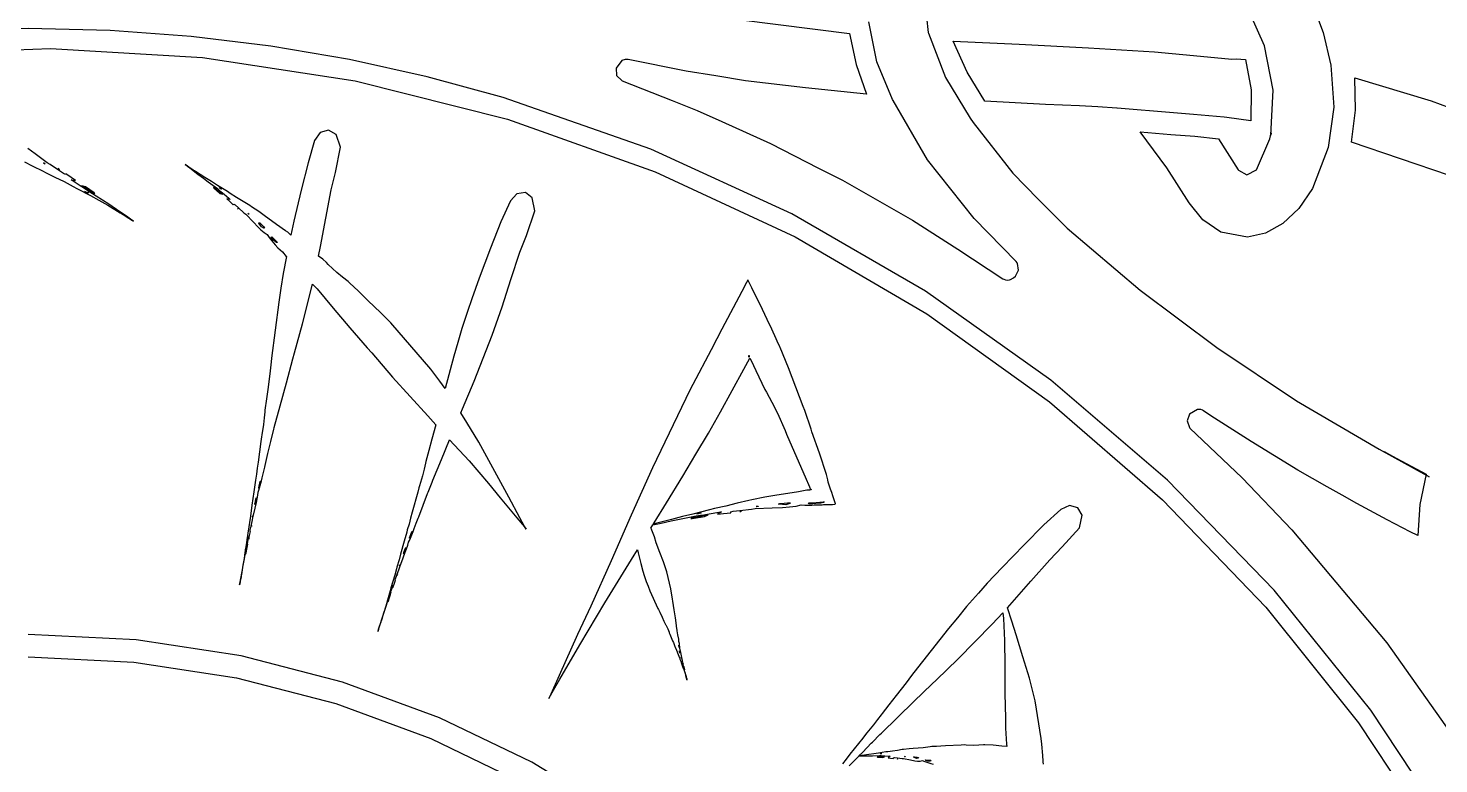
# Model space of a CAD drawing. Extents: x 0 to 285, y 0 to 248.
# Drawn here: x 142.7 to 198.8, y 160.8 to 190.1 of the extents above; entities that cross this region are included whole.
import ezdxf

# ---------------------------------------------------------------- set-up
doc = ezdxf.new("R2010")
doc.units = 0

msp = doc.modelspace()

# ---------------------------------------------------------------- linework, layer by layer
at = {"layer": 'Layer 1'}
for p, q in [((178.391336, 191.139035), (178.518881, 189.924765)), ((193.771367, 191.157078), (194.235072, 189.917465)), ((171.079698, 190.421203), (175.39074, 189.87378)), ((176.480789, 188.750277), (176.157151, 190.338218)), ((191.903122, 189.388971), (191.294472, 190.761261)), ((142.697391, 190.077815), (139.436359, 189.998656)), ((145.958424, 189.998648), (142.697391, 190.077815)), ((149.180252, 189.763541), (145.958424, 189.998648)), ((175.39074, 189.87378), (175.646837, 188.648192)), ((178.518881, 189.924765), (178.529992, 189.886989)), ((178.529992, 189.886989), (179.207455, 188.122773)), ((194.235072, 189.917465), (194.540378, 188.624289)), ((137.579973, 189.07365), (143.581185, 189.279222)), ((143.581185, 189.279222), (149.636063, 188.924057)), ((152.359074, 189.376071), (149.180252, 189.763541)), ((155.491088, 188.839813), (152.359074, 189.376071)), ((180.070641, 188.342496), (179.510098, 189.574601)), ((179.510098, 189.574601), (182.133438, 189.459649)), ((182.133438, 189.459649), (184.905648, 189.309586)), ((184.905648, 189.309586), (187.521, 189.149)), ((192.254489, 187.627528), (191.903122, 189.388971)), ((149.636063, 188.924057), (155.709976, 187.991749)), ((158.572492, 188.158344), (155.491088, 188.839813)), ((166.329265, 188.80067), (166.096691, 188.495362)), ((166.451329, 188.84748), (166.329265, 188.80067)), ((166.519026, 188.848815), (166.451329, 188.84748)), ((166.573243, 188.848532), (166.519026, 188.848815)), ((168.889643, 188.379829), (166.573243, 188.848532)), ((175.646837, 188.648192), (176.067573, 187.46894)), ((177.102256, 187.253588), (176.480789, 188.750277)), ((187.521, 189.149), (189.35714, 188.981459)), ((187.521, 189.149), (187.521, 189.149)), ((189.35714, 188.981459), (190.61022, 188.857913)), ((190.61022, 188.857913), (190.777612, 188.873616)), ((190.777612, 188.873616), (191.144695, 188.84532)), ((191.144695, 188.84532), (191.370987, 187.633435)), ((161.599484, 187.335242), (158.572492, 188.158344)), ((166.096691, 188.495362), (166.114084, 188.209546)), ((166.114084, 188.209546), (166.320375, 188.010956)), ((170.068063, 188.195992), (168.889643, 188.379829)), ((171.242633, 188.001194), (170.068063, 188.195992)), ((179.207455, 188.122773), (180.184382, 186.505049)), ((180.777558, 187.188131), (180.070641, 188.342496)), ((194.540378, 188.624289), (194.661553, 186.949609)), ((195.528596, 186.828505), (195.505923, 188.117851)), ((195.505923, 188.117851), (198.539303, 187.204741)), ((155.709976, 187.991749), (161.768298, 186.46589)), ((166.320375, 188.010956), (166.34319, 187.995254)), ((166.34319, 187.995254), (168.331, 187.209)), ((173.641103, 187.713514), (171.242633, 188.001194)), ((176.067573, 187.46894), (173.641103, 187.713514)), ((191.370987, 187.633435), (191.362898, 186.40063)), ((192.152141, 185.834301), (192.254489, 187.627528)), ((167.475026, 185.278445), (161.599484, 187.335242)), ((168.331, 187.209), (169.325731, 186.817623)), ((177.123439, 187.213442), (177.102256, 187.253588)), ((178.489549, 184.848902), (177.123439, 187.213442)), ((183.181508, 187.059254), (180.777558, 187.188131)), ((184.544208, 186.996), (183.181508, 187.059254)), ((185.277037, 186.963262), (184.544208, 186.996)), ((186.031936, 186.903995), (185.277037, 186.963262)), ((198.539303, 187.204741), (199.965703, 186.663439)), ((161.768298, 186.46589), (167.655744, 184.375561)), ((169.325731, 186.817623), (170.299134, 186.374994)), ((180.184382, 186.505049), (180.304374, 186.331138)), ((186.036381, 186.903699), (186.031936, 186.903995)), ((186.044675, 186.90296), (186.036381, 186.903699)), ((188.285375, 186.724455), (186.044675, 186.90296)), ((189.081458, 186.656608), (188.285375, 186.724455)), ((190.294098, 186.545209), (189.081458, 186.656608)), ((190.296172, 186.544617), (190.294098, 186.545209)), ((190.407125, 186.531581), (190.296172, 186.544617)), ((190.407275, 186.531434), (190.407125, 186.531581)), ((191.362898, 186.40063), (190.407275, 186.531434)), ((194.661553, 186.949609), (194.442162, 185.340999)), ((195.372601, 185.548431), (195.528596, 186.828505)), ((154.323874, 185.932787), (154.098263, 185.613408)), ((154.653703, 186.024654), (154.323874, 185.932787)), ((154.953599, 185.85946), (154.653703, 186.024654)), ((155.122029, 185.360243), (154.953599, 185.85946)), ((170.299134, 186.374994), (172.248744, 185.496104)), ((180.304374, 186.331138), (181.888834, 184.316358)), ((188.021507, 184.533373), (186.957147, 185.960813)), ((186.957147, 185.960813), (188.173937, 185.863931)), ((188.173937, 185.863931), (189.127339, 185.790901)), ((192.120885, 185.691646), (192.172185, 185.925428)), ((192.172185, 185.925428), (192.152141, 185.834301)), ((142.968089, 185.083655), (142.675521, 185.294602)), ((154.098263, 185.613408), (153.834727, 184.731109)), ((154.922193, 184.350403), (155.122029, 185.360243)), ((173.087299, 182.698033), (167.475026, 185.278445)), ((172.248744, 185.496104), (174.153174, 184.522404)), ((189.127339, 185.790901), (190.070076, 185.685872)), ((190.070076, 185.685872), (190.862157, 184.456192)), ((191.588332, 184.446266), (192.120885, 185.691646)), ((194.442162, 185.340999), (193.81629, 183.703659)), ((199.267241, 184.224091), (195.372601, 185.548431)), ((142.547388, 184.768993), (142.859658, 184.614053)), ((143.452199, 184.730945), (142.968089, 185.083655)), ((143.301265, 184.728856), (143.311, 184.731)), ((143.357709, 184.692858), (143.301265, 184.728856)), ((143.311, 184.731), (143.3109, 184.73093)), ((143.3109, 184.73093), (143.367042, 184.695822)), ((143.571014, 184.665751), (143.452199, 184.730945)), ((153.834727, 184.731109), (153.564076, 183.644679)), ((180.351319, 182.509242), (178.489549, 184.848902)), ((142.859658, 184.614053), (143.289104, 184.396293)), ((143.289104, 184.396293), (143.382282, 184.349038)), ((143.367042, 184.695822), (143.357709, 184.692858)), ((143.382282, 184.349038), (143.757073, 184.165201)), ((143.904468, 184.436587), (143.571014, 184.665751)), ((143.757073, 184.165201), (144.126674, 183.981807)), ((143.916116, 184.485185), (143.891226, 184.498666)), ((143.891226, 184.498666), (143.918187, 184.474677)), ((144.098072, 184.302227), (143.904468, 184.436587)), ((143.937, 184.468), (143.916116, 184.485185)), ((143.918187, 184.474677), (143.937, 184.468)), ((143.937, 184.468), (143.937, 184.468)), ((144.179104, 184.262677), (144.098072, 184.302227)), ((144.197324, 184.295265), (144.179104, 184.262677)), ((144.406789, 184.148315), (144.197324, 184.295265)), ((148.986929, 184.63596), (148.950785, 184.661588)), ((148.950785, 184.661588), (148.982041, 184.638774)), ((148.982041, 184.638774), (149.029, 184.605)), ((149.029, 184.605), (148.986929, 184.63596)), ((149.029, 184.605), (149.029, 184.605)), ((149.094522, 184.560607), (149.041489, 184.596012)), ((149.041489, 184.596012), (149.126077, 184.531722)), ((149.262805, 184.442839), (149.094522, 184.560607)), ((149.126077, 184.531722), (149.453, 184.284)), ((149.319836, 184.413206), (149.262805, 184.442839)), ((149.356426, 184.390984), (149.319836, 184.413206)), ((149.727212, 184.148634), (149.356426, 184.390984)), ((149.453, 184.284), (149.680536, 184.113199)), ((149.453, 184.284), (149.453, 184.284)), ((154.754356, 183.651201), (154.922193, 184.350403)), ((167.655744, 184.375561), (173.226976, 181.782687)), ((174.153174, 184.522404), (175.10613, 184.036519)), ((181.888834, 184.316358), (182.895864, 183.282518)), ((188.90988, 183.134373), (188.021507, 184.533373)), ((190.862157, 184.456192), (190.872233, 184.440489)), ((190.872233, 184.440489), (191.195761, 184.253689)), ((191.195761, 184.253689), (191.588332, 184.446266)), ((144.126674, 183.981807), (144.487088, 183.784046)), ((144.584699, 184.020325), (144.406789, 184.148315)), ((144.488123, 183.996181), (144.407972, 184.051581)), ((144.407972, 184.051581), (144.584699, 184.020325)), ((144.487088, 183.784046), (144.638923, 183.706274)), ((144.770766, 183.81338), (144.488123, 183.996181)), ((144.638923, 183.706274), (145.180507, 183.424667)), ((144.939049, 183.711018), (144.770766, 183.81338)), ((144.970917, 183.77857), (144.82693, 183.820641)), ((144.82693, 183.820641), (145.17653, 183.608658)), ((145.031931, 183.642579), (144.939049, 183.711018)), ((145.328518, 183.530886), (144.970917, 183.77857)), ((145.152956, 183.556363), (145.031931, 183.642579)), ((145.17653, 183.608658), (145.318, 183.518)), ((149.680536, 184.113199), (149.862744, 183.975286)), ((149.989396, 183.9805), (149.727212, 184.148634)), ((149.862744, 183.975286), (150.225233, 183.708343)), ((150.230414, 183.826291), (149.989396, 183.9805)), ((150.094783, 183.740245), (150.06708, 183.753431)), ((150.06708, 183.753431), (150.083079, 183.728248)), ((150.083079, 183.728248), (150.330613, 183.512266)), ((150.194774, 183.661291), (150.094783, 183.740245)), ((150.442, 183.477), (150.194774, 183.661291)), ((150.225233, 183.708343), (150.308632, 183.633091)), ((150.625197, 183.582753), (150.230414, 183.826291)), ((150.322701, 183.723134), (150.302703, 183.74491)), ((150.302703, 183.74491), (150.321, 183.736)), ((150.308632, 183.633091), (150.37159, 183.573243)), ((150.320627, 183.73617), (150.396178, 183.678842)), ((150.321, 183.736), (150.320627, 183.73617)), ((150.396178, 183.678842), (150.322701, 183.723134)), ((153.564076, 183.644679), (153.265731, 182.402999)), ((154.537928, 182.528181), (154.754356, 183.651201)), ((175.10613, 184.036519), (176.037017, 183.509611)), ((193.81629, 183.703659), (193.27074, 182.910612)), ((145.04765, 183.527464), (144.940843, 183.593386)), ((144.940843, 183.593386), (145.042, 183.542)), ((145.04128, 183.54214), (145.061922, 183.572915)), ((145.042, 183.542), (145.04128, 183.54214)), ((145.084227, 183.521525), (145.04765, 183.527464)), ((145.061922, 183.572915), (145.095329, 183.556879)), ((145.095329, 183.556879), (145.084227, 183.521525)), ((145.657064, 183.248981), (145.152956, 183.556363)), ((145.180507, 183.424667), (145.508926, 183.246461)), ((145.318, 183.518), (145.35459, 183.502444)), ((145.318, 183.518), (145.318, 183.518)), ((145.35459, 183.502444), (145.328518, 183.530886)), ((145.508926, 183.246461), (145.862378, 183.046775)), ((145.907858, 183.083068), (145.657064, 183.248981)), ((145.862378, 183.046775), (146.356266, 182.743104)), ((146.217611, 182.871684), (145.907858, 183.083068)), ((150.330613, 183.512266), (150.442, 183.477)), ((150.37159, 183.573243), (150.490102, 183.484214)), ((150.442, 183.477), (150.442, 183.477)), ((150.490102, 183.484214), (150.684604, 183.324967)), ((150.738525, 183.276676), (150.598543, 183.301562)), ((150.598543, 183.301562), (150.716755, 183.18972)), ((150.734964, 183.515499), (150.625197, 183.582753)), ((150.684604, 183.324967), (150.738525, 183.276676)), ((150.716755, 183.18972), (150.855854, 183.061433)), ((150.990053, 183.343809), (150.734964, 183.515499)), ((150.855854, 183.061433), (150.878669, 183.090911)), ((150.878669, 183.090911), (150.936293, 183.056841)), ((150.936293, 183.056841), (151.063394, 182.939369)), ((151.253293, 183.185158), (150.990053, 183.343809)), ((151.517566, 183.025911), (151.253293, 183.185158)), ((161.888437, 183.214941), (161.513059, 182.376047)), ((162.15197, 183.499954), (161.888437, 183.214941)), ((162.489491, 183.543445), (162.15197, 183.499954)), ((162.759919, 183.336855), (162.489491, 183.543445)), ((162.858875, 182.816308), (162.759919, 183.336855)), ((176.037017, 183.509611), (177.892717, 182.444221)), ((182.895864, 183.282518), (184.045254, 182.134618)), ((189.448637, 182.454877), (188.90988, 183.134373)), ((146.657129, 182.565637), (146.217611, 182.871684)), ((146.356266, 182.743104), (146.404114, 182.714958)), ((146.404114, 182.714958), (146.477588, 182.676886)), ((146.477588, 182.676886), (146.700236, 182.530379)), ((146.769713, 182.486237), (146.657129, 182.565637)), ((146.700236, 182.530379), (146.769713, 182.486237)), ((146.848818, 182.433293), (146.787192, 182.47492)), ((146.787192, 182.47492), (146.842448, 182.436995)), ((151.043, 182.905), (151.029225, 182.91063)), ((151.029225, 182.91063), (151.042261, 182.89552)), ((151.042261, 182.89552), (151.059295, 182.883816)), ((151.059295, 182.883816), (151.043, 182.905)), ((151.043, 182.905), (151.043, 182.905)), ((151.063394, 182.939369), (151.280423, 182.739237)), ((151.280423, 182.739237), (151.361008, 182.682511)), ((151.361008, 182.682511), (151.662909, 182.373797)), ((151.439942, 182.715383), (151.448237, 182.7182)), ((151.476829, 182.68472), (151.439942, 182.715383)), ((151.448237, 182.7182), (151.485123, 182.686794)), ((151.485123, 182.686794), (151.476829, 182.68472)), ((151.582452, 182.984876), (151.517566, 183.025911)), ((151.87813, 182.790967), (151.582452, 182.984876)), ((152.088631, 182.640018), (151.87813, 182.790967)), ((152.584295, 182.269085), (152.088631, 182.640018)), ((154.331576, 181.404421), (154.537928, 182.528181)), ((162.528828, 181.841276), (162.858875, 182.816308)), ((178.405887, 179.622622), (173.087299, 182.698033)), ((182.024959, 180.807162), (180.351319, 182.509242)), ((193.27074, 182.910612), (192.639183, 182.315549)), ((146.842448, 182.436995), (146.89, 182.405)), ((146.89, 182.405), (146.848818, 182.433293)), ((146.89, 182.405), (146.89, 182.405)), ((151.662909, 182.373797), (151.840969, 182.180774)), ((151.840969, 182.180774), (151.96259, 182.059303)), ((151.877239, 182.334823), (151.881, 182.347)), ((151.976342, 182.18476), (151.877239, 182.334823)), ((151.880203, 182.347267), (151.9162, 182.336009)), ((151.881, 182.347), (151.880203, 182.347267)), ((151.9162, 182.336009), (151.93768, 182.318085)), ((151.93768, 182.318085), (152.06004, 182.201352)), ((151.96259, 182.059303), (152.093691, 181.949979)), ((152.074408, 182.130246), (151.976342, 182.18476)), ((152.06004, 182.201352), (152.105664, 182.134545)), ((152.105664, 182.134545), (152.074408, 182.130246)), ((152.093691, 181.949979), (152.212642, 181.883168)), ((152.941893, 182.02303), (152.584295, 182.269085)), ((153.026627, 181.965702), (152.941893, 182.02303)), ((153.145442, 181.851636), (153.026627, 181.965702)), ((153.265731, 182.402999), (153.145442, 181.851636)), ((161.513059, 182.376047), (161.103761, 181.335097)), ((177.892717, 182.444221), (179.700417, 181.298681)), ((184.045254, 182.134618), (186.956573, 179.666315)), ((190.16918, 181.972393), (189.448637, 182.454877)), ((191.22376, 181.774039), (190.16918, 181.972393)), ((191.948047, 181.932135), (191.22376, 181.774039)), ((192.639183, 182.315549), (191.948047, 181.932135)), ((152.212642, 181.883168), (152.26375, 181.80199)), ((152.26375, 181.80199), (152.334114, 181.706881)), ((152.334114, 181.706881), (152.531432, 181.459655)), ((152.370828, 181.757982), (152.378, 181.784)), ((152.461487, 181.653842), (152.370828, 181.757982)), ((152.377791, 181.784203), (152.397789, 181.77813)), ((152.378, 181.784), (152.377791, 181.784203)), ((152.397789, 181.77813), (152.609475, 181.574738)), ((152.580737, 181.55385), (152.461487, 181.653842)), ((152.531432, 181.459655), (152.628905, 181.352255)), ((152.611993, 181.558295), (152.580737, 181.55385)), ((152.609475, 181.574738), (152.611993, 181.558295)), ((152.628905, 181.352255), (152.816001, 181.190641)), ((154.256028, 181.020156), (154.331576, 181.404421)), ((162.271368, 181.170369), (162.528828, 181.841276)), ((173.226976, 181.782687), (178.462278, 178.720122)), ((152.816001, 181.190641), (152.966654, 181.002805)), ((152.971396, 180.997025), (152.845037, 180.317971)), ((152.966654, 181.002805), (152.971396, 180.997025)), ((154.420902, 180.890833), (154.256028, 181.020156)), ((154.576, 180.758694), (154.420902, 180.890833)), ((161.103761, 181.335097), (160.646762, 180.144087)), ((161.910065, 180.084979), (162.271368, 181.170369)), ((179.700417, 181.298681), (181.483677, 180.115661)), ((182.062289, 180.74776), (182.024959, 180.807162)), ((152.845037, 180.317971), (152.754525, 179.741425)), ((154.642514, 180.688184), (154.576, 180.758694)), ((154.979227, 180.366284), (154.642514, 180.688184)), ((155.21254, 180.176066), (154.979227, 180.366284)), ((182.000516, 180.212838), (182.119099, 180.457514)), ((182.076067, 180.725983), (182.062289, 180.74776)), ((182.119099, 180.457514), (182.076067, 180.725983)), ((152.754525, 179.741425), (152.666681, 179.187705)), ((153.612241, 178.31937), (154.007171, 179.90102)), ((154.007171, 179.90102), (154.132049, 179.776882)), ((154.132049, 179.776882), (154.202709, 179.708739)), ((154.202709, 179.708739), (154.832437, 178.947174)), ((155.427336, 180.003487), (155.21254, 180.176066)), ((155.486738, 179.95801), (155.427336, 180.003487)), ((155.848487, 179.616705), (155.486738, 179.95801)), ((160.646762, 180.144087), (160.353305, 179.322228)), ((161.558391, 178.997659), (161.910065, 180.084979)), ((171.291655, 179.972304), (171.098635, 179.605963)), ((171.339653, 180.063258), (171.291655, 179.972304)), ((171.342757, 180.068889), (171.339653, 180.063258)), ((171.3435, 180.07037), (171.342757, 180.068889)), ((171.344239, 180.068592), (171.3435, 180.07037)), ((171.346017, 180.065186), (171.344239, 180.068592)), ((171.35283, 180.051557), (171.346017, 180.065186)), ((171.366458, 180.024151), (171.35283, 180.051557)), ((171.393865, 179.96934), (171.366458, 180.024151)), ((171.502151, 179.750841), (171.393865, 179.96934)), ((171.921674, 178.889725), (171.502151, 179.750841)), ((181.483677, 180.115661), (181.525302, 180.098922)), ((181.525302, 180.098922), (181.600556, 180.068555)), ((181.600556, 180.068555), (181.657588, 180.063371)), ((181.657588, 180.063371), (181.753876, 180.070037)), ((181.753876, 180.070037), (181.789718, 180.081444)), ((181.789718, 180.081444), (181.915785, 180.145438)), ((181.915785, 180.145438), (182.000516, 180.212838)), ((186.956573, 179.666315), (190.002625, 177.371588)), ((152.666681, 179.187705), (152.380037, 176.957815)), ((156.218381, 179.253327), (155.848487, 179.616705)), ((156.728413, 178.758552), (156.218381, 179.253327)), ((160.353305, 179.322228), (160.179984, 178.813664)), ((171.098635, 179.605963), (170.310256, 178.110083)), ((183.400375, 176.080824), (178.405887, 179.622622)), ((154.832437, 178.947174), (155.494753, 178.163387)), ((157.011355, 178.482872), (156.728413, 178.758552)), ((160.179984, 178.813664), (159.958078, 178.132535)), ((161.166424, 177.875679), (161.558391, 178.997659)), ((172.018406, 178.687521), (171.921674, 178.889725)), ((172.113066, 178.49598), (172.018406, 178.687521)), ((178.462278, 178.720122), (183.341933, 175.220726)), ((153.297451, 177.1679), (153.612241, 178.31937)), ((155.494753, 178.163387), (156.193213, 177.365526)), ((157.134012, 178.360362), (157.011355, 178.482872)), ((158.726622, 176.521112), (157.134012, 178.360362)), ((159.958078, 178.132535), (159.792905, 177.572432)), ((170.310256, 178.110083), (170.111606, 177.727003)), ((172.295125, 178.113493), (172.113066, 178.49598)), ((172.468593, 177.729228), (172.295125, 178.113493)), ((159.792905, 177.572432), (159.633362, 177.0347)), ((160.443653, 176.034349), (161.166424, 177.875679)), ((169.993838, 177.508207), (169.030956, 175.683027)), ((170.045835, 177.601383), (169.993838, 177.508207)), ((170.111606, 177.727003), (170.045835, 177.601383)), ((172.553474, 177.539318), (172.468593, 177.729228)), ((172.595395, 177.444808), (172.553474, 177.539318)), ((172.611987, 177.406886), (172.595395, 177.444808)), ((152.380037, 176.957815), (152.364187, 176.801235)), ((152.974809, 175.972591), (153.233607, 176.928511)), ((153.233607, 176.928511), (153.297451, 177.1679)), ((156.193213, 177.365526), (156.369348, 177.170578)), ((156.369348, 177.170578), (157.195649, 176.194217)), ((159.633362, 177.0347), (159.29176, 175.74177)), ((171.186696, 176.51887), (171.418682, 176.947131)), ((171.373801, 177.016309), (171.379, 177.065)), ((171.374244, 177.011866), (171.373801, 177.016309)), ((171.380614, 177.0052), (171.374244, 177.011866)), ((171.378836, 177.065342), (171.394096, 177.055862)), ((171.379, 177.065), (171.378836, 177.065342)), ((171.393503, 176.994682), (171.380614, 177.0052)), ((171.405797, 176.987274), (171.393503, 176.994682)), ((171.394096, 177.055862), (171.398391, 177.05127)), ((171.396763, 177.009939), (171.396317, 177.006236)), ((171.396317, 177.006236), (171.405797, 176.987274)), ((171.397799, 177.024309), (171.396763, 177.009939)), ((171.398541, 177.042973), (171.397799, 177.024309)), ((171.398391, 177.05127), (171.398541, 177.042973)), ((171.418682, 176.947131), (171.422681, 176.95424)), ((171.422681, 176.95424), (171.468012, 176.863432)), ((171.468012, 176.863432), (171.657329, 176.463467)), ((172.622652, 177.381257), (172.611987, 177.406886)), ((172.954477, 176.565325), (172.622652, 177.381257)), ((190.002625, 177.371588), (193.175667, 175.255929)), ((152.326116, 176.443784), (152.242716, 175.798356)), ((152.364187, 176.801235), (152.326116, 176.443784)), ((159.082741, 176.039669), (158.726622, 176.521112)), ((170.719032, 175.664274), (171.186696, 176.51887)), ((171.657329, 176.463467), (172.017597, 175.708715)), ((173.539614, 175.025455), (172.954477, 176.565325)), ((152.242716, 175.798356), (152.176795, 175.331578)), ((152.726386, 175.061703), (152.974809, 175.972591)), ((157.195649, 176.194217), (158.599389, 174.656107)), ((159.29176, 175.74177), (159.082741, 176.039669)), ((159.982062, 174.935029), (160.443653, 176.034349)), ((188.040349, 172.101255), (183.400375, 176.080824)), ((152.176795, 175.331578), (152.116207, 174.887171)), ((169.030956, 175.683027), (167.543966, 172.592907)), ((170.246773, 174.812195), (170.719032, 175.664274)), ((172.017597, 175.708715), (172.077428, 175.599983)), ((172.077428, 175.599983), (172.289264, 175.197201)), ((172.289264, 175.197201), (172.514579, 174.758569)), ((183.341933, 175.220726), (187.846228, 171.317354)), ((193.175667, 175.255929), (196.467954, 173.324828)), ((152.110577, 174.820953), (152.08584, 174.576831)), ((152.116207, 174.887171), (152.110577, 174.820953)), ((152.492923, 174.196588), (152.726386, 175.061703)), ((158.599389, 174.656107), (158.9204, 174.299096)), ((159.917475, 174.779189), (159.982062, 174.935029)), ((160.155388, 174.394331), (159.917475, 174.779189)), ((169.769479, 173.962489), (170.246773, 174.812195)), ((172.514579, 174.758569), (172.82033, 174.067972)), ((173.60435, 174.874652), (173.539614, 175.025455)), ((173.857811, 174.130862), (173.60435, 174.874652)), ((188.915829, 174.723825), (188.820361, 174.459707)), ((189.231805, 174.913289), (188.915829, 174.723825)), ((189.271356, 174.91492), (189.231805, 174.913289)), ((189.368237, 174.908104), (189.271356, 174.91492)), ((189.434159, 174.880997), (189.368237, 174.908104)), ((189.483339, 174.860849), (189.434159, 174.880997)), ((189.768502, 174.66368), (189.483339, 174.860849)), ((191.378582, 173.64199), (189.768502, 174.66368)), ((152.056656, 174.311077), (151.993401, 173.901333)), ((152.08584, 174.576831), (152.056656, 174.311077)), ((152.368785, 173.696779), (152.473664, 174.10904)), ((152.473664, 174.10904), (152.492923, 174.196588)), ((158.9204, 174.299096), (158.768265, 173.726995)), ((160.626905, 173.609359), (160.155388, 174.394331)), ((172.82033, 174.067972), (172.877807, 173.923093)), ((173.888475, 174.015315), (173.857811, 174.130862)), ((188.820361, 174.459707), (188.9182, 174.196459)), ((188.9182, 174.196459), (188.935828, 174.169498)), ((188.935828, 174.169498), (191.009878, 172.193378)), ((151.95459, 173.638389), (151.844377, 172.816087)), ((151.977848, 173.816449), (151.95459, 173.638389)), ((151.993401, 173.901333), (151.977848, 173.816449)), ((152.240055, 173.154597), (152.349972, 173.634408)), ((152.349972, 173.634408), (152.368785, 173.696779)), ((158.768265, 173.726995), (158.641756, 173.272513)), ((159.143024, 172.923937), (159.470258, 173.705207)), ((159.470258, 173.705207), (160.251231, 172.865128)), ((161.275149, 172.436419), (160.626905, 173.609359)), ((169.271447, 173.125074), (169.769479, 173.962489)), ((172.877807, 173.923093), (173.014834, 173.624897)), ((173.014834, 173.624897), (173.615685, 172.232717)), ((174.190819, 173.165607), (173.888475, 174.015315)), ((193.226292, 172.50045), (191.378582, 173.64199)), ((152.128953, 172.678206), (152.240055, 173.154597)), ((158.641756, 173.272513), (158.523395, 172.839511)), ((168.75357, 172.253146), (169.271447, 173.125074)), ((174.469908, 172.324938), (174.190819, 173.165607)), ((196.467954, 173.324828), (198.366455, 172.284367)), ((198.198762, 172.37865), (196.677566, 173.221577)), ((196.677566, 173.221577), (197.178267, 172.9616)), ((197.178267, 172.9616), (198.344837, 172.332911)), ((151.812528, 172.571965), (151.781568, 172.329023)), ((151.844377, 172.816087), (151.812528, 172.571965)), ((152.013267, 172.189786), (152.055634, 172.405768)), ((152.055634, 172.405768), (152.112361, 172.613766)), ((152.112361, 172.613766), (152.128953, 172.678206)), ((158.452439, 172.535375), (158.388445, 172.275248)), ((158.509027, 172.774318), (158.452439, 172.535375)), ((158.523395, 172.839511), (158.509027, 172.774318)), ((158.799498, 172.097783), (159.143024, 172.923937)), ((160.251231, 172.865128), (161.020055, 171.968314)), ((161.827548, 171.417989), (161.275149, 172.436419)), ((167.543966, 172.592907), (166.70107, 170.707877)), ((194.396122, 171.825987), (193.226292, 172.50045)), ((198.462558, 172.232632), (198.198762, 172.37865)), ((151.731796, 172.002975), (151.683652, 171.629378)), ((151.742608, 172.091265), (151.731796, 172.002975)), ((151.781568, 172.329023), (151.742608, 172.091265)), ((151.877227, 171.793041), (151.931295, 172.04828)), ((151.916794, 171.906218), (151.887313, 171.787264)), ((151.909573, 171.792931), (151.982454, 172.064019)), ((151.917, 171.906), (151.916794, 171.906218)), ((151.942109, 172.041614), (151.917, 171.906)), ((151.931295, 172.04828), (151.937221, 172.059242)), ((151.937221, 172.059242), (151.942109, 172.041614)), ((151.982454, 172.064019), (152.013267, 172.189786)), ((158.272009, 171.877208), (158.245494, 171.795141)), ((158.388445, 172.275248), (158.272009, 171.877208)), ((158.611663, 171.618861), (158.768982, 172.013345)), ((158.768982, 172.013345), (158.799498, 172.097783)), ((161.020055, 171.968314), (161.481796, 171.394732)), ((168.10103, 171.190866), (168.75357, 172.253146)), ((173.615685, 172.232717), (173.793152, 171.824455)), ((173.793152, 171.824455), (173.800411, 171.807863)), ((173.800411, 171.807863), (173.803078, 171.800458)), ((174.502496, 172.21013), (174.469908, 172.324938)), ((174.522497, 172.116065), (174.502496, 172.21013)), ((174.529753, 172.069253), (174.522497, 172.116065)), ((174.533309, 172.045849), (174.529753, 172.069253)), ((174.538643, 172.018445), (174.533309, 172.045849)), ((174.630647, 171.743947), (174.538643, 172.018445)), ((192.295393, 167.712529), (188.040349, 172.101255)), ((191.009878, 172.193378), (192.986458, 170.119918)), ((194.995926, 171.501124), (194.396122, 171.825987)), ((198.344837, 172.332911), (198.09179, 171.12586)), ((198.366455, 172.284367), (198.462558, 172.232632)), ((151.683652, 171.629378), (151.603952, 171.09757)), ((151.769841, 171.287009), (151.725845, 171.137392)), ((151.726585, 171.185675), (151.756805, 171.33144)), ((151.756805, 171.33144), (151.77636, 171.399136)), ((151.77, 171.287), (151.769841, 171.287009)), ((151.780656, 171.381509), (151.77, 171.287)), ((151.77636, 171.399136), (151.780656, 171.381509)), ((151.782322, 171.202165), (151.815209, 171.350004)), ((151.815209, 171.350004), (151.843059, 171.4974)), ((151.843059, 171.4974), (151.856538, 171.612648)), ((151.856538, 171.612648), (151.881278, 171.692494)), ((151.876944, 171.776746), (151.877227, 171.793041)), ((151.887313, 171.787264), (151.876944, 171.776746)), ((151.881278, 171.692494), (151.909573, 171.792931)), ((158.198978, 171.621377), (157.981949, 170.819813)), ((158.245494, 171.795141), (158.198978, 171.621377)), ((158.413608, 171.09846), (158.584852, 171.559458)), ((158.584852, 171.559458), (158.611663, 171.618861)), ((161.481796, 171.394732), (162.148122, 170.592428)), ((162.270919, 170.597759), (161.827548, 171.417989)), ((171.379383, 171.291328), (170.918681, 171.178747)), ((171.495224, 171.317104), (171.379383, 171.291328)), ((172.022132, 171.419762), (171.495224, 171.317104)), ((172.409507, 171.488646), (172.022132, 171.419762)), ((173.353283, 171.638114), (172.409507, 171.488646)), ((173.685106, 171.693667), (173.353283, 171.638114)), ((173.726734, 171.701518), (173.685106, 171.693667)), ((173.735483, 171.703147), (173.726734, 171.701518)), ((173.738, 171.703), (173.735483, 171.703147)), ((173.742634, 171.702992), (173.738, 171.703)), ((173.761001, 171.70225), (173.742634, 171.702992)), ((173.794332, 171.699428), (173.761001, 171.70225)), ((173.801147, 171.699132), (173.794332, 171.699428)), ((173.805146, 171.702984), (173.801147, 171.699132)), ((173.803078, 171.800458), (173.808262, 171.785348)), ((173.814034, 171.709057), (173.805146, 171.702984)), ((173.808262, 171.785348), (173.817293, 171.769645)), ((173.861289, 171.708465), (173.814034, 171.709057)), ((173.817293, 171.769645), (173.839662, 171.748312)), ((173.839662, 171.748312), (173.861882, 171.722686)), ((173.866772, 171.708908), (173.861289, 171.708465)), ((173.861882, 171.722686), (173.86603, 171.712907)), ((173.86603, 171.712907), (173.866772, 171.708908)), ((174.687529, 171.604699), (174.630647, 171.743947)), ((174.728564, 171.470342), (174.687529, 171.604699)), ((174.820408, 171.191995), (174.728564, 171.470342)), ((187.846228, 171.317354), (191.955447, 167.042864)), ((195.585062, 171.165449), (194.995926, 171.501124)), ((151.57166, 170.876551), (151.528257, 170.57288)), ((151.603952, 171.09757), (151.57166, 170.876551)), ((151.64041, 170.600437), (151.72855, 170.976701)), ((151.721254, 171.132208), (151.722143, 171.161686)), ((151.725845, 171.137392), (151.721254, 171.132208)), ((151.722143, 171.161686), (151.726585, 171.185675)), ((151.72855, 170.976701), (151.782322, 171.202165)), ((157.981949, 170.819813), (157.918105, 170.581618)), ((158.241326, 170.641015), (158.413608, 171.09846)), ((166.70107, 170.707877), (165.900544, 168.890247)), ((167.608776, 170.395672), (168.10103, 171.190866)), ((169.150086, 170.74648), (168.739896, 170.644118)), ((169.819661, 170.91743), (169.150086, 170.74648)), ((169.282646, 170.675823), (169.451522, 170.698635)), ((169.765359, 170.714107), (169.30821, 170.624781)), ((169.314873, 170.757123), (169.342279, 170.766154)), ((169.359746, 170.760529), (169.314873, 170.757123)), ((169.342279, 170.766154), (169.483006, 170.793114)), ((169.36, 170.761), (169.359746, 170.760529)), ((169.483006, 170.793114), (169.36, 170.761)), ((169.451522, 170.698635), (169.583066, 170.714191)), ((169.583066, 170.714191), (169.803789, 170.756262)), ((169.615, 170.647), (169.765359, 170.714107)), ((169.803789, 170.756262), (170.184202, 170.817885)), ((170.0072, 170.964843), (169.819661, 170.91743)), ((170.464346, 171.065576), (170.0072, 170.964843)), ((170.295304, 170.832402), (170.126874, 170.737595)), ((170.126874, 170.737595), (170.377371, 170.766334)), ((170.184202, 170.817885), (170.295304, 170.832402)), ((170.377371, 170.766334), (170.66979, 170.801443)), ((170.918681, 171.178747), (170.464346, 171.065576)), ((170.657347, 170.835958), (170.756155, 170.861288)), ((170.66979, 170.801443), (170.657347, 170.835958)), ((170.756155, 170.861288), (171.025908, 170.892843)), ((171.025908, 170.892843), (171.484685, 170.938024)), ((171.047, 170.857), (171.026116, 170.849445)), ((171.026116, 170.849445), (171.057521, 170.850927)), ((171.088927, 170.857593), (171.047, 170.857)), ((171.047, 170.857), (171.047, 170.857)), ((171.057521, 170.850927), (171.088927, 170.857593)), ((171.484685, 170.938024), (171.633859, 170.963057)), ((171.633859, 170.963057), (172.31321, 170.995648)), ((171.748586, 171.051023), (171.674666, 171.042579)), ((171.674666, 171.042579), (171.679704, 171.05058)), ((171.679704, 171.05058), (171.754659, 171.058428)), ((171.749, 171.051), (171.748586, 171.051023)), ((171.754659, 171.058428), (171.749, 171.051)), ((172.31321, 170.995648), (172.72399, 171.01224)), ((172.560964, 171.145822), (172.610144, 171.166856)), ((172.573257, 171.135896), (172.560964, 171.145822)), ((172.853678, 171.119157), (172.573257, 171.135896)), ((172.610144, 171.166856), (172.653103, 171.172043)), ((172.653103, 171.172043), (172.91649, 171.193966)), ((172.72399, 171.01224), (172.99271, 171.030756)), ((173.017666, 171.160644), (172.853678, 171.119157)), ((172.91649, 171.193966), (173.043442, 171.187596)), ((172.99271, 171.030756), (173.257575, 171.063347)), ((173.018, 171.161), (173.017666, 171.160644)), ((173.043442, 171.187596), (173.018, 171.161)), ((173.257575, 171.063347), (173.459189, 171.11297)), ((173.459189, 171.11297), (173.610881, 171.101416)), ((173.610881, 171.101416), (173.799902, 171.095935)), ((173.748432, 171.177532), (173.776132, 171.189086)), ((173.773911, 171.155903), (173.748432, 171.177532)), ((173.928713, 171.160198), (173.773911, 171.155903)), ((173.776132, 171.189086), (174.054916, 171.211162)), ((173.799902, 171.095935), (173.882859, 171.104233)), ((173.882859, 171.104233), (173.976037, 171.111342)), ((174.051223, 171.165385), (173.928713, 171.160198)), ((173.976037, 171.111342), (174.161945, 171.119193)), ((174.239205, 171.185087), (174.051223, 171.165385)), ((174.054916, 171.211162), (174.200543, 171.222123)), ((174.161945, 171.119193), (174.256162, 171.120379)), ((174.200543, 171.222123), (174.341863, 171.237081)), ((174.364678, 171.205529), (174.239205, 171.185087)), ((174.256162, 171.120379), (174.304, 171.12)), ((174.304, 171.12), (174.349034, 171.121925)), ((174.341863, 171.237081), (174.377564, 171.231304)), ((174.349034, 171.121925), (174.534203, 171.127109)), ((174.377564, 171.231304), (174.364678, 171.205529)), ((174.534203, 171.127109), (174.713448, 171.133925)), ((174.713448, 171.133925), (174.797144, 171.143405)), ((174.797144, 171.143405), (174.835069, 171.15022)), ((174.829439, 171.170069), (174.820408, 171.191995)), ((174.833734, 171.159257), (174.829439, 171.170069)), ((174.835808, 171.153774), (174.833734, 171.159257)), ((174.835069, 171.15022), (174.835808, 171.153774)), ((183.792746, 170.931805), (183.122136, 170.314966)), ((184.146652, 171.08883), (183.792746, 170.931805)), ((184.474655, 170.999148), (184.146652, 171.08883)), ((184.647054, 170.706047), (184.474655, 170.999148)), ((184.538768, 170.195423), (184.647054, 170.706047)), ((196.783482, 170.511577), (195.585062, 171.165449)), ((198.09179, 171.12586), (198.009309, 169.895331)), ((151.482038, 170.242833), (151.444708, 169.980632)), ((151.518628, 170.506812), (151.482038, 170.242833)), ((151.528257, 170.57288), (151.518628, 170.506812)), ((151.53789, 170.108625), (151.570184, 170.258539)), ((151.570184, 170.258539), (151.625734, 170.51511)), ((151.581815, 170.251704), (151.58611, 170.268739)), ((151.583, 170.264), (151.581815, 170.251704)), ((151.589215, 170.286665), (151.583, 170.264)), ((151.58611, 170.268739), (151.589215, 170.286665)), ((151.623779, 170.637582), (151.632223, 170.6798)), ((151.625261, 170.63373), (151.623779, 170.637582)), ((151.633409, 170.675505), (151.625261, 170.63373)), ((151.625734, 170.51511), (151.64041, 170.600437)), ((151.632223, 170.6798), (151.633409, 170.675505)), ((157.855734, 170.344749), (157.785813, 170.113953)), ((157.918105, 170.581618), (157.855734, 170.344749)), ((158.016454, 170.051584), (158.063266, 170.172166)), ((158.063266, 170.172166), (158.133483, 170.380742)), ((158.133483, 170.380742), (158.216586, 170.579392)), ((158.216586, 170.579392), (158.241326, 170.641015)), ((162.148122, 170.592428), (162.44706, 170.234827)), ((162.438311, 170.278083), (162.270919, 170.597759)), ((162.511739, 170.143464), (162.438311, 170.278083)), ((162.44706, 170.234827), (162.511739, 170.143464)), ((167.477756, 170.185048), (167.557602, 170.313484)), ((167.486505, 170.174828), (167.477756, 170.185048)), ((167.622197, 169.842856), (167.486505, 170.174828)), ((167.557602, 170.313484), (167.885428, 170.389475)), ((167.56577, 170.326356), (167.608776, 170.395672)), ((167.610362, 170.346958), (167.56577, 170.326356)), ((167.670503, 170.365328), (167.610362, 170.346958)), ((168.29786, 170.531684), (167.670503, 170.365328)), ((167.885428, 170.389475), (168.294133, 170.475098)), ((168.294133, 170.475098), (168.625069, 170.541316)), ((168.739896, 170.644118), (168.29786, 170.531684)), ((168.625069, 170.541316), (169.282646, 170.675823)), ((169.119635, 170.590857), (169.077564, 170.576487)), ((169.077564, 170.576487), (169.122155, 170.575005)), ((169.30821, 170.624781), (169.119635, 170.590857)), ((169.122155, 170.575005), (169.615, 170.647)), ((183.122136, 170.314966), (182.342201, 169.527922)), ((183.857936, 169.437411), (184.538768, 170.195423)), ((192.986458, 170.119918), (196.778055, 165.61445)), ((197.397654, 170.196493), (196.783482, 170.511577)), ((197.708443, 170.041985), (197.397654, 170.196493)), ((151.385896, 169.608221), (151.325755, 169.215512)), ((151.402341, 169.717545), (151.385896, 169.608221)), ((151.397304, 169.449116), (151.420561, 169.576071)), ((151.444708, 169.980632), (151.402341, 169.717545)), ((151.420561, 169.576071), (151.463075, 169.792496)), ((151.463075, 169.792496), (151.476111, 169.854867)), ((151.473447, 169.749542), (151.504257, 169.889829)), ((151.476111, 169.854867), (151.473447, 169.749542)), ((151.504257, 169.889829), (151.539817, 170.053371)), ((151.529445, 170.051593), (151.53789, 170.108625)), ((151.539817, 170.053371), (151.529445, 170.051593)), ((157.666713, 169.663323), (157.517982, 169.146033)), ((157.763591, 170.027737), (157.666713, 169.663323)), ((157.785813, 170.113953), (157.763591, 170.027737)), ((157.804767, 169.508662), (157.83321, 169.621246)), ((157.83321, 169.621246), (157.868171, 169.69709)), ((157.868171, 169.69709), (157.909057, 169.792786)), ((157.875119, 169.781353), (157.877636, 169.797646)), ((157.886523, 169.790384), (157.875119, 169.781353)), ((157.877636, 169.797646), (157.964445, 170.043405)), ((157.931261, 169.904303), (157.886523, 169.790384)), ((157.909057, 169.792786), (158.016454, 170.051584)), ((157.932, 169.904), (157.931261, 169.904303)), ((157.974074, 170.035257), (157.932, 169.904)), ((157.964445, 170.043405), (157.971554, 170.053627)), ((157.971554, 170.053627), (157.974074, 170.035257)), ((167.69271, 169.596194), (167.622197, 169.842856)), ((167.835661, 169.217706), (167.69271, 169.596194)), ((198.009309, 169.895331), (197.708443, 170.041985)), ((151.325755, 169.215512), (151.286794, 168.973605)), ((151.290793, 168.895095), (151.360863, 169.278471)), ((151.35358, 169.3331), (151.347803, 169.307917)), ((151.347803, 169.307917), (151.349877, 169.324362)), ((151.349877, 169.324362), (151.364691, 169.405541)), ((151.355226, 169.175289), (151.351969, 169.14996)), ((151.351969, 169.14996), (151.359079, 169.174403)), ((151.354, 169.333), (151.35358, 169.3331)), ((151.364691, 169.405541), (151.354, 169.333)), ((151.376263, 169.28417), (151.355226, 169.175289)), ((151.359079, 169.174403), (151.417592, 169.45586)), ((151.360863, 169.278471), (151.381008, 169.37461)), ((151.425, 169.548), (151.376263, 169.28417)), ((151.381008, 169.37461), (151.397304, 169.449116)), ((151.417592, 169.45586), (151.425, 169.548)), ((151.425, 169.548), (151.425, 169.548)), ((157.517982, 169.146033), (157.456951, 168.930938)), ((157.487166, 168.646363), (157.623451, 169.007517)), ((157.623451, 169.007517), (157.706111, 169.223945)), ((157.637058, 169.163177), (157.641947, 169.192509)), ((157.642243, 169.167772), (157.637058, 169.163177)), ((157.641947, 169.192509), (157.649502, 169.21562)), ((157.705201, 169.31013), (157.642243, 169.167772)), ((157.649502, 169.21562), (157.698385, 169.3562)), ((157.698385, 169.3562), (157.726531, 169.42064)), ((157.706, 169.31), (157.705201, 169.31013)), ((157.728309, 169.402417), (157.706, 169.31)), ((157.706111, 169.223945), (157.757958, 169.366157)), ((157.726531, 169.42064), (157.728309, 169.402417)), ((157.757958, 169.366157), (157.804767, 169.508662)), ((165.649667, 167.21342), (166.809277, 169.10423)), ((166.809277, 169.10423), (166.942156, 169.319619)), ((166.942156, 169.319619), (166.969709, 169.205407)), ((166.969709, 169.205407), (167.080219, 168.774479)), ((167.982611, 168.843813), (167.835661, 169.217706)), ((182.342201, 169.527922), (181.460198, 168.623118)), ((183.36168, 168.927526), (183.857936, 169.437411)), ((151.143992, 168.114121), (151.209468, 168.460168)), ((151.243834, 168.71111), (151.180879, 168.338992)), ((151.209468, 168.460168), (151.254502, 168.701036)), ((151.286794, 168.973605), (151.243834, 168.71111)), ((151.254502, 168.701036), (151.290793, 168.895095)), ((157.355775, 168.571116), (157.284818, 168.313952)), ((157.373995, 168.635556), (157.355775, 168.571116)), ((157.3731, 168.31661), (157.461391, 168.563554)), ((157.456951, 168.930938), (157.373995, 168.635556)), ((157.461391, 168.563554), (157.487166, 168.646363)), ((157.475887, 168.685737), (157.489812, 168.726473)), ((157.476773, 168.681588), (157.475887, 168.685737)), ((157.490401, 168.721881), (157.476773, 168.681588)), ((157.489812, 168.726473), (157.490401, 168.721881)), ((165.900544, 168.890247), (165.085351, 167.077817)), ((167.080219, 168.774479), (167.161694, 168.477319)), ((167.161694, 168.477319), (167.216058, 168.296889)), ((168.114304, 168.449326), (167.982611, 168.843813)), ((168.272811, 167.775606), (168.114304, 168.449326)), ((181.460198, 168.623118), (180.871951, 167.990134)), ((182.609742, 168.081523), (183.36168, 168.927526)), ((151.116824, 167.96718), (151.11, 167.93)), ((151.11, 167.93), (151.116073, 167.962441)), ((151.11, 167.93), (151.11, 167.93)), ((151.116073, 167.962441), (151.124822, 168.010137)), ((151.124822, 168.010137), (151.116824, 167.96718)), ((151.127104, 168.025091), (151.143992, 168.114121)), ((151.136437, 168.078123), (151.127104, 168.025091)), ((151.167397, 168.250405), (151.136437, 168.078123)), ((151.175099, 168.303291), (151.167397, 168.250405)), ((151.180879, 168.338992), (151.175099, 168.303291)), ((157.213416, 168.058713), (157.136976, 167.803181)), ((157.206146, 167.868779), (157.22733, 167.928923)), ((157.210591, 167.824501), (157.259475, 167.959601)), ((157.22733, 167.928923), (157.210591, 167.824501)), ((157.284818, 168.313952), (157.213416, 168.058713)), ((157.259475, 167.959601), (157.315919, 168.116923)), ((157.305551, 168.116774), (157.3214, 168.172177)), ((157.315919, 168.116923), (157.305551, 168.116774)), ((157.3214, 168.172177), (157.3731, 168.31661)), ((157.383178, 168.308003), (157.389844, 168.324295)), ((157.386, 168.32), (157.383178, 168.308003)), ((157.395178, 168.34163), (157.386, 168.32)), ((157.389844, 168.324295), (157.395178, 168.34163)), ((167.216058, 168.296889), (167.29383, 168.059427)), ((167.29383, 168.059427), (167.3676, 167.871295)), ((180.871951, 167.990134), (180.515685, 167.595351)), ((181.866101, 167.22989), (182.609742, 168.081523)), ((156.918316, 167.001593), (157.037716, 167.372526)), ((156.995211, 167.315219), (156.924847, 167.08041)), ((157.106313, 167.696817), (156.995211, 167.315219)), ((157.053193, 167.376761), (157.018232, 167.271585)), ((157.021788, 167.270103), (157.116445, 167.541488)), ((157.038144, 167.427918), (157.02896, 167.403771)), ((157.02896, 167.403771), (157.033256, 167.41977)), ((157.033256, 167.41977), (157.058588, 167.498428)), ((157.037716, 167.372526), (157.070305, 167.465258)), ((157.058588, 167.498428), (157.038, 167.428)), ((157.038, 167.428), (157.038144, 167.427918)), ((157.136, 167.632), (157.053193, 167.376761)), ((157.070305, 167.465258), (157.09608, 167.536957)), ((157.09608, 167.536957), (157.13593, 167.65976)), ((157.136976, 167.803181), (157.106313, 167.696817)), ((157.116445, 167.541488), (157.136, 167.632)), ((157.13593, 167.65976), (157.206146, 167.868779)), ((157.136, 167.632), (157.136, 167.632)), ((167.3676, 167.871295), (167.437374, 167.690715)), ((167.437374, 167.690715), (167.760163, 166.991369)), ((168.341842, 167.363342), (168.272811, 167.775606)), ((168.356653, 167.278461), (168.341842, 167.363342)), ((180.515685, 167.595351), (180.047724, 167.062654)), ((196.135093, 162.943258), (192.295393, 167.712529)), ((156.847818, 166.825617), (156.736862, 166.464757)), ((156.780849, 166.581045), (156.85699, 166.813915)), ((156.924847, 167.08041), (156.847818, 166.825617)), ((156.85699, 166.813915), (156.918316, 167.001593)), ((157.018232, 167.271585), (157.011565, 167.246845)), ((157.011565, 167.246845), (157.021788, 167.270103)), ((165.085351, 167.077817), (164.563765, 165.945317)), ((164.655822, 165.54452), (165.649667, 167.21342)), ((167.760163, 166.991369), (167.785642, 166.944114)), ((167.785642, 166.944114), (167.842527, 166.835679)), ((167.842527, 166.835679), (167.935095, 166.6354)), ((168.410578, 166.937895), (168.356653, 167.278461)), ((168.456944, 166.613182), (168.410578, 166.937895)), ((180.047724, 167.062654), (179.679309, 166.617951)), ((181.071661, 166.362532), (181.495479, 166.816418)), ((181.495479, 166.816418), (181.514438, 166.589771)), ((181.670118, 167.010499), (181.866101, 167.22989)), ((181.849064, 166.483591), (181.670118, 167.010499)), ((191.955447, 167.042864), (195.649875, 162.430113)), ((156.64234, 166.160042), (156.670932, 166.246555)), ((156.658635, 166.211743), (156.64234, 166.160042)), ((156.711817, 166.378691), (156.658635, 166.211743)), ((156.670932, 166.246555), (156.780849, 166.581045)), ((156.726493, 166.430095), (156.711817, 166.378691)), ((156.736862, 166.464757), (156.726493, 166.430095)), ((167.935095, 166.6354), (167.998054, 166.48904)), ((167.998054, 166.48904), (168.059234, 166.35098)), ((168.059234, 166.35098), (168.070937, 166.331571)), ((168.070937, 166.331571), (168.110638, 166.258837)), ((168.110638, 166.258837), (168.152406, 166.17914)), ((168.497829, 166.303584), (168.456944, 166.613182)), ((168.504642, 166.273067), (168.497829, 166.303584)), ((168.525826, 166.125081), (168.504642, 166.273067)), ((179.324375, 166.191319), (177.953375, 164.438869)), ((179.679309, 166.617951), (179.324375, 166.191319)), ((179.694131, 164.969612), (181.071661, 166.362532)), ((181.514438, 166.589771), (181.554438, 165.711778)), ((182.014534, 165.934156), (181.849064, 166.483591)), ((146.99535, 165.735235), (142.697, 165.953)), ((151.170933, 165.096157), (146.99535, 165.735235)), ((156.621, 166.093), (156.612926, 166.06828)), ((156.612926, 166.06828), (156.621, 166.093)), ((156.624629, 166.104278), (156.621, 166.093)), ((156.621, 166.093), (156.623148, 166.099683)), ((156.621, 166.093), (156.621, 166.093)), ((156.623148, 166.099683), (156.638851, 166.148273)), ((156.638851, 166.148273), (156.624629, 166.104278)), ((164.563765, 165.945317), (163.828715, 164.315227)), ((168.152406, 166.17914), (168.203364, 166.049817)), ((168.203364, 166.049817), (168.212113, 166.022117)), ((168.212113, 166.022117), (168.237, 165.967157)), ((168.237, 165.967157), (168.345139, 165.704809)), ((168.345139, 165.704809), (168.37773, 165.627334)), ((168.526715, 166.101527), (168.525826, 166.125081)), ((168.559306, 165.93354), (168.526715, 166.101527)), ((168.589377, 165.766146), (168.559306, 165.93354)), ((168.592199, 165.743038), (168.589377, 165.766146)), ((168.598865, 165.667194), (168.592199, 165.743038)), ((168.618124, 165.59416), (168.598865, 165.667194)), ((181.554438, 165.711778), (181.567473, 164.71823)), ((182.282645, 165.066524), (182.014534, 165.934156)), ((155.202424, 164.05709), (151.170933, 165.096157)), ((163.855, 164.171), (164.655822, 165.54452)), ((168.37773, 165.627334), (168.410913, 165.550747)), ((168.410913, 165.550747), (168.436689, 165.472828)), ((168.436689, 165.472828), (168.448982, 165.445126)), ((168.448982, 165.445126), (168.49935, 165.327507)), ((168.49935, 165.327507), (168.562602, 165.156706)), ((168.562602, 165.156706), (168.589413, 165.086192)), ((168.589413, 165.086192), (168.626892, 164.989757)), ((168.589588, 165.527487), (168.592, 165.532)), ((168.608846, 165.439939), (168.589588, 165.527487)), ((168.591515, 165.532519), (168.599367, 165.529415)), ((168.592, 165.532), (168.591515, 165.532519)), ((168.599367, 165.529415), (168.612106, 165.484234)), ((168.612402, 165.435497), (168.608846, 165.439939)), ((168.612106, 165.484234), (168.617734, 165.441866)), ((168.617734, 165.441866), (168.612402, 165.435497)), ((168.62464, 165.549569), (168.618124, 165.59416)), ((168.625, 165.299), (168.624535, 165.29876)), ((168.624535, 165.29876), (168.63209, 165.2955)), ((168.633389, 165.451206), (168.62464, 165.549569)), ((168.625571, 165.273724), (168.625, 165.299)), ((168.636682, 165.223951), (168.625571, 165.273724)), ((168.63209, 165.2955), (168.646015, 165.266468)), ((168.635613, 165.414323), (168.633389, 165.451206)), ((168.635613, 165.384249), (168.635613, 165.414323)), ((168.652498, 165.348548), (168.635613, 165.384249)), ((168.638903, 165.215953), (168.636682, 165.223951)), ((168.645273, 165.207806), (168.638903, 165.215953)), ((168.647497, 165.210769), (168.645273, 165.207806)), ((168.646015, 165.266468), (168.647497, 165.210769)), ((168.666127, 165.299368), (168.652498, 165.348548)), ((168.675756, 165.248114), (168.666127, 165.299368)), ((168.687756, 165.16901), (168.675756, 165.248114)), ((168.708358, 165.037317), (168.687756, 165.16901)), ((182.548549, 164.208521), (182.282645, 165.066524)), ((196.778055, 165.61445), (200.175778, 160.804988)), ((142.697, 165.0593), (146.904103, 164.846158)), ((146.904103, 164.846158), (150.991048, 164.220645)), ((168.626892, 164.989757), (168.63504, 164.96872)), ((168.63504, 164.96872), (168.668517, 164.885465)), ((168.668517, 164.885465), (168.700973, 164.802511)), ((168.686604, 165.0413), (168.683198, 165.055521)), ((168.683198, 165.055521), (168.685123, 165.054782)), ((168.685123, 165.054782), (168.688529, 165.040857)), ((168.688529, 165.040857), (168.686604, 165.0413)), ((168.700973, 164.802511), (168.729861, 164.717627)), ((168.717107, 165.009318), (168.708358, 165.037317)), ((168.734585, 164.921473), (168.717107, 165.009318)), ((168.729861, 164.717627), (168.742747, 164.682965)), ((168.744661, 164.870219), (168.734585, 164.921473)), ((168.744335, 164.929371), (168.742407, 164.935148)), ((168.742407, 164.935148), (168.743, 164.927)), ((168.742747, 164.682965), (168.787928, 164.557641)), ((168.743, 164.927), (168.744928, 164.923297)), ((168.744928, 164.923297), (168.744335, 164.929371)), ((168.751473, 164.851999), (168.744661, 164.870219)), ((168.759325, 164.856147), (168.751473, 164.851999)), ((168.76051, 164.759562), (168.756065, 164.780746)), ((168.756065, 164.780746), (168.779027, 164.752007)), ((168.77014, 164.800151), (168.759325, 164.856147)), ((168.778138, 164.687122), (168.76051, 164.759562)), ((168.779027, 164.752007), (168.77014, 164.800151)), ((168.781411, 164.595115), (168.773856, 164.62178)), ((168.773856, 164.62178), (168.783, 164.599)), ((168.789692, 164.6452), (168.778138, 164.687122)), ((168.783632, 164.589931), (168.781411, 164.595115)), ((168.783, 164.599), (168.7823, 164.598818)), ((168.7823, 164.598818), (168.783632, 164.589931)), ((168.787928, 164.557641), (168.814149, 164.48003)), ((168.788, 164.681), (168.811851, 164.594045)), ((168.803994, 164.65418), (168.788, 164.681)), ((168.788, 164.681), (168.788, 164.681)), ((168.794433, 164.619721), (168.789692, 164.6452)), ((168.801246, 164.58713), (168.794433, 164.619721)), ((168.836208, 164.46092), (168.801246, 164.58713)), ((168.824141, 164.558931), (168.803994, 164.65418)), ((168.811851, 164.594045), (168.820882, 164.557751)), ((168.820882, 164.557751), (168.824288, 164.549899)), ((168.824288, 164.549899), (168.824141, 164.558931)), ((178.843683, 164.149681), (179.694131, 164.969612)), ((181.567473, 164.71823), (181.569694, 164.044806)), ((150.991048, 164.220645), (154.936963, 163.203635)), ((159.0685, 162.639359), (155.202424, 164.05709)), ((163.828715, 164.315227), (163.505187, 163.581952)), ((163.54844, 163.637355), (163.855, 164.171)), ((163.855, 164.171), (163.855, 164.171)), ((168.814149, 164.48003), (168.841999, 164.395592)), ((168.853096, 164.396924), (168.836208, 164.46092)), ((168.841999, 164.395592), (168.879774, 164.275306)), ((168.87413, 164.317523), (168.853096, 164.396924)), ((168.903461, 164.203161), (168.87413, 164.317523)), ((168.879774, 164.275306), (168.883624, 164.263898)), ((168.883624, 164.263898), (168.889833, 164.247307)), ((168.889833, 164.247307), (168.905832, 164.191015)), ((168.910867, 164.173833), (168.903461, 164.203161)), ((168.905832, 164.191015), (168.910867, 164.173833)), ((168.916961, 164.153833), (168.912816, 164.169386)), ((168.912816, 164.169386), (168.916518, 164.155314)), ((168.916518, 164.155314), (168.918, 164.15)), ((168.918, 164.15), (168.916961, 164.153833)), ((168.918, 164.15), (168.919778, 164.143167)), ((168.919778, 164.143167), (168.918, 164.15)), ((168.918, 164.15), (168.918, 164.15)), ((177.647621, 164.028832), (177.25047, 163.52191)), ((177.860789, 164.313845), (177.647621, 164.028832)), ((177.953375, 164.438869), (177.860789, 164.313845)), ((177.964496, 163.296416), (178.66829, 163.978434)), ((178.66829, 163.978434), (178.843683, 164.149681)), ((181.569694, 164.044806), (181.57088, 163.633134)), ((182.779494, 163.308447), (182.548549, 164.208521)), ((163.423437, 163.409726), (163.54844, 163.637355)), ((163.505187, 163.581952), (163.423437, 163.409726)), ((177.25047, 163.52191), (176.958494, 163.158089)), ((181.57088, 163.633134), (181.57636, 163.08829)), ((154.936963, 163.203635), (158.720975, 161.816)), ((176.958494, 163.158089), (176.682221, 162.810561)), ((177.292243, 162.647588), (177.964496, 163.296416)), ((181.57636, 163.08829), (181.592803, 162.646847)), ((183.01577, 161.805757), (182.779494, 163.308447)), ((199.529034, 157.822057), (196.135093, 162.943258)), ((162.747835, 160.86429), (159.0685, 162.639359)), ((176.340469, 162.350458), (176.079453, 162.03389)), ((176.499716, 162.561842), (176.340469, 162.350458)), ((176.644002, 162.757083), (176.499716, 162.561842)), ((176.682221, 162.810561), (176.644002, 162.757083)), ((176.655852, 162.03001), (177.292243, 162.647588)), ((181.592803, 162.646847), (181.599012, 162.217251)), ((195.649875, 162.430113), (198.909795, 157.511958)), ((158.720975, 161.816), (162.322212, 160.078612)), ((175.913394, 161.8299), (175.404266, 161.185804)), ((176.023311, 161.9696), (175.913394, 161.8299)), ((176.079453, 162.03389), (176.023311, 161.9696)), ((176.297509, 161.667812), (176.595115, 161.965274)), ((176.595115, 161.965274), (176.655852, 162.03001)), ((181.599012, 162.217251), (181.626565, 161.791508)), ((181.626565, 161.791508), (181.641675, 161.579525)), ((183.040806, 161.581331), (183.01577, 161.805757)), ((175.404266, 161.185804), (175.25361, 160.994266)), ((175.763898, 161.119108), (175.913687, 161.271696)), ((175.886554, 161.139106), (175.860183, 161.134514)), ((176.161938, 161.174666), (175.886554, 161.139106)), ((175.913687, 161.271696), (176.249813, 161.624259)), ((176.356736, 161.202369), (176.161938, 161.174666)), ((176.249813, 161.624259), (176.297509, 161.667812)), ((176.296476, 161.12565), (176.580897, 161.138685)), ((176.53687, 161.22844), (176.356736, 161.202369)), ((176.826625, 161.273918), (176.53687, 161.22844)), ((176.580897, 161.138685), (176.650225, 161.129654)), ((176.605038, 161.210516), (176.617331, 161.214515)), ((176.623701, 161.206071), (176.605038, 161.210516)), ((176.617331, 161.214515), (176.676736, 161.214961)), ((176.624, 161.206), (176.623701, 161.206071)), ((176.676736, 161.214961), (176.624, 161.206)), ((176.906776, 161.286214), (176.826625, 161.273918)), ((177.099649, 161.303249), (176.906776, 161.286214)), ((177.292819, 161.334801), (177.099649, 161.303249)), ((177.487913, 161.366947), (177.292819, 161.334801)), ((177.53665, 161.373466), (177.487913, 161.366947)), ((177.761372, 161.401759), (177.53665, 161.373466)), ((177.925061, 161.418054), (177.761372, 161.401759)), ((178.320434, 161.445757), (177.925061, 161.418054)), ((178.599834, 161.482048), (178.320434, 161.445757)), ((178.665902, 161.491531), (178.599834, 161.482048)), ((178.843665, 161.488567), (178.665902, 161.491531)), ((179.026167, 161.507973), (178.843665, 161.488567)), ((179.209857, 161.522648), (179.026167, 161.507973)), ((179.830991, 161.55198), (179.209857, 161.522648)), ((179.966091, 161.556571), (179.830991, 161.55198)), ((180.030382, 161.548573), (179.966091, 161.556571)), ((180.341616, 161.534056), (180.030382, 161.548573)), ((180.540865, 161.544425), (180.341616, 161.534056)), ((180.723367, 161.554943), (180.540865, 161.544425)), ((180.773142, 161.559684), (180.723367, 161.554943)), ((181.105261, 161.539982), (180.773142, 161.559684)), ((181.45516, 161.509762), (181.105261, 161.539982)), ((181.647884, 161.495087), (181.45516, 161.509762)), ((181.641675, 161.579525), (181.647884, 161.495087)), ((183.08006, 161.137071), (183.040806, 161.581331)), ((183.097391, 160.904647), (183.08006, 161.137071)), ((166.219105, 158.753207), (162.747835, 160.86429)), ((175.25361, 160.994266), (175.104735, 160.803171)), ((175.377885, 160.728348), (175.531355, 160.876484)), ((175.531355, 160.876484), (175.578017, 160.92285)), ((175.578017, 160.92285), (175.756077, 161.111428)), ((175.756077, 161.111428), (175.975022, 161.116167)), ((175.821076, 161.123553), (175.763898, 161.119108)), ((175.860183, 161.134514), (175.821076, 161.123553)), ((175.975022, 161.116167), (176.152932, 161.121797)), ((176.152932, 161.121797), (176.296476, 161.12565)), ((176.503911, 161.086407), (176.484952, 161.080038)), ((176.484952, 161.080038), (176.502876, 161.071006)), ((176.502876, 161.071006), (176.706265, 161.049527)), ((176.583165, 161.084336), (176.503911, 161.086407)), ((176.775, 161.087), (176.583165, 161.084336)), ((176.650225, 161.129654), (176.704, 161.120623)), ((176.704, 161.120623), (176.796436, 161.121363)), ((176.706265, 161.049527), (176.775, 161.087)), ((176.775, 161.087), (176.775, 161.087)), ((176.796436, 161.121363), (176.953755, 161.112918)), ((176.999085, 161.107438), (176.919389, 161.045665)), ((176.919389, 161.045665), (177.021158, 161.029223)), ((176.953755, 161.112918), (176.999085, 161.107438)), ((177.021158, 161.029223), (177.139973, 161.012484)), ((177.139973, 161.012484), (177.140269, 161.047889)), ((177.140269, 161.047889), (177.182489, 161.055444)), ((177.182489, 161.055444), (177.291664, 161.040184)), ((177.294, 161.002), (177.284817, 160.998294)), ((177.284817, 160.998294), (177.29726, 160.994445)), ((177.291664, 161.040184), (177.479203, 161.014558)), ((177.310296, 160.995481), (177.294, 161.002)), ((177.294, 161.002), (177.294, 161.002)), ((177.29726, 160.994445), (177.310296, 160.995481)), ((177.479203, 161.014558), (177.542311, 161.018408)), ((177.542311, 161.018408), (177.817545, 160.960637)), ((177.569848, 161.088452), (177.572952, 161.095414)), ((177.600511, 161.086674), (177.569848, 161.088452)), ((177.572952, 161.095414), (177.604061, 161.093044)), ((177.604061, 161.093044), (177.600511, 161.086674)), ((177.817545, 160.960637), (177.983161, 160.924936)), ((177.937372, 161.072442), (177.95989, 161.086217)), ((177.940928, 161.06148), (177.937372, 161.072442)), ((178.049806, 161.01068), (177.940928, 161.06148)), ((177.95989, 161.086217), (177.97767, 161.085921)), ((177.97767, 161.085921), (178.085366, 161.074366)), ((177.983161, 160.924936), (178.092485, 160.909529)), ((178.120765, 161.030382), (178.049806, 161.01068)), ((178.085366, 161.074366), (178.134843, 161.052886)), ((178.092485, 160.909529), (178.202106, 160.908787)), ((178.121, 161.03), (178.120765, 161.030382)), ((178.134843, 161.052886), (178.121, 161.03)), ((178.202106, 160.908787), (178.288915, 160.932195)), ((178.288915, 160.932195), (178.347281, 160.903456)), ((178.347281, 160.903456), (178.421051, 160.876495)), ((178.412303, 160.960165), (178.424895, 160.968016)), ((178.419265, 160.936611), (178.412303, 160.960165)), ((178.507259, 160.91528), (178.419265, 160.936611)), ((178.421051, 160.876495), (178.621479, 160.815019)), ((178.424895, 160.968016), (178.614955, 160.947575)), ((178.608577, 160.914541), (178.507259, 160.91528)), ((178.609, 160.914), (178.608577, 160.914541)), ((178.622804, 160.936907), (178.609, 160.914)), ((178.614955, 160.947575), (178.622804, 160.936907)), ((178.621479, 160.815019), (178.714954, 160.79576)), ((183.101393, 160.84717), (183.097391, 160.904647)), ((183.103318, 160.818581), (183.101393, 160.84717)), ((183.106724, 160.788064), (183.103318, 160.818581))]:
    msp.add_line(p, q, dxfattribs=at)

doc.saveas('drawing.dxf')
